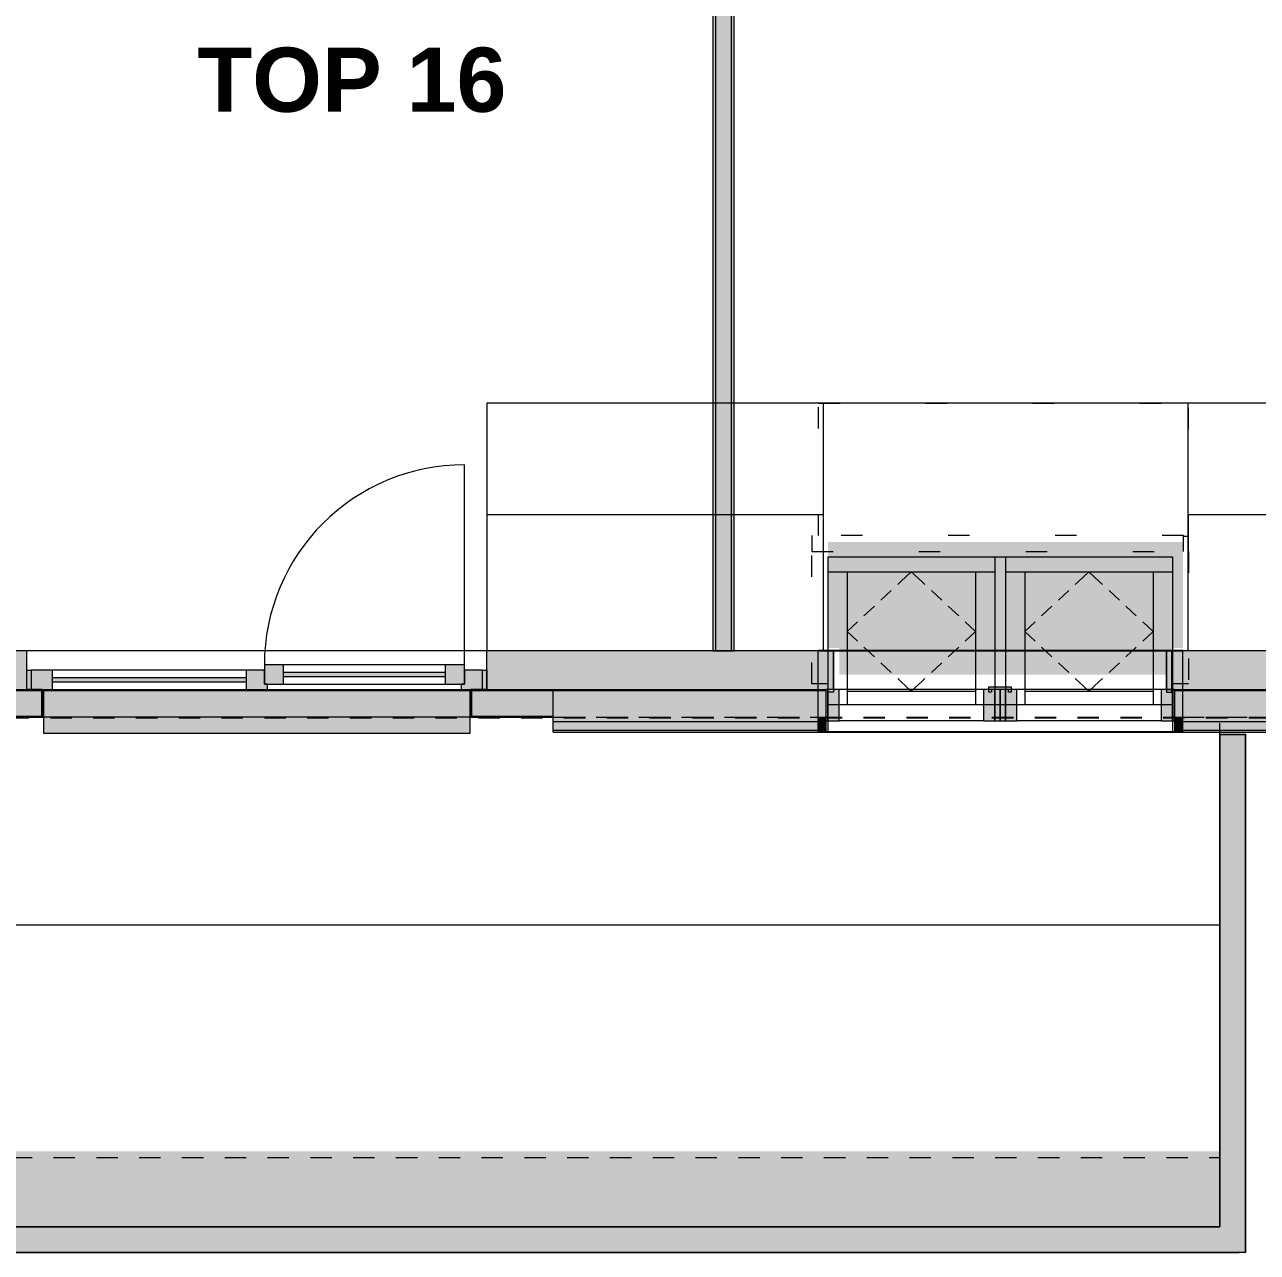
# Model space of a CAD drawing. Header units: metres. Extents: x -3 to 171, y -23 to 41.
# Drawn here: x 143.46 to 149.22, y 17.96 to 23.7 of the extents above; entities that cross this region are included whole.
import ezdxf

# ---------------------------------------------------------------- set-up
doc = ezdxf.new("R2010")
doc.units = ezdxf.units.M
doc.header["$MEASUREMENT"] = 0
doc.set_wipeout_variables(frame=1)
for name, pattern in [('Baufluchtlinie', [0.013, 0.008, -0.005]), ('Punkt 1_1', [0.075, 0.025, -0.05]), ('UNSICHTBAR', [0.4, 0, -0.4]), ('Wipeout_Contour', [1, 0, -1])]:
    doc.linetypes.add(name, pattern=pattern)
for name, color, linetype in [('110 Wand Aussen', 7, 'Continuous'), ('130 Wand Innen', 7, 'Continuous'), ('140 Brüstung', 7, 'Continuous'), ('310 Dachkonstruktion massiv', 7, 'Continuous'), ('325 Dachfenster', 7, 'Continuous'), ('815 Raumbegrenzung', 7, 'Continuous'), ('905 VP Beschriftung Übersicht.Übersicht', 7, 'Continuous'), ('Neubau_140 Geländer transparent', 7, 'Continuous'), ('Neubau_840 Baulinien', 7, 'Continuous')]:
    doc.layers.add(name, color=color, linetype=linetype)
doc.styles.add('ERSTELLTER_STIL_8', font='arial.ttf')
doc.linetypes.add('Grenze Grundstück', pattern='A,0,[1,415_260415_PP_VA_1_7 1 DG1.Shx,S=0.00031746,R=0,X=0,Y=0],-0.04,0', length=0.04)

# ---------------------------------------------------------------- blocks, each defined once
blk = doc.blocks.new('Einfache Fensteröffnung[4]_2', base_point=(133.3792, 35.4602))
at = {"layer": '110 Wand Aussen', "color": 7, "linetype": 'Continuous', "lineweight": 18}
for p, q in [((147.1672, 20.5902), (147.1672, 20.7702)), ((148.8712, 20.5902), (148.8712, 20.7702))]:
    blk.add_line(p, q, dxfattribs=at)
at = {"layer": '110 Wand Aussen', "color": 7, "linetype": 'Continuous', "lineweight": 25}
for p, q in [((148.8712, 20.7702), (147.1672, 20.7702)), ((148.8712, 20.3902), (147.1672, 20.3902))]:
    blk.add_line(p, q, dxfattribs=at)
at = {"layer": '110 Wand Aussen', "color": 7, "linetype": 'Continuous', "lineweight": 13}
for p, q in [((147.1672, 20.5852), (147.1672, 20.5902)), ((147.1672, 20.4602), (147.1672, 20.5852)), ((148.8712, 20.5852), (148.8712, 20.5902)), ((148.8712, 20.4602), (148.8712, 20.5852)), ((147.1672, 20.4402), (147.1672, 20.4602)), ((148.8712, 20.4402), (148.8712, 20.4602)), ((147.1672, 20.4002), (147.1672, 20.4402)), ((147.1672, 20.3902), (147.1672, 20.4002)), ((148.8712, 20.4002), (148.8712, 20.4402)), ((148.8712, 20.3902), (148.8712, 20.4002))]:
    blk.add_line(p, q, dxfattribs=at)
blk = doc.blocks.new('Wand_8_2', base_point=(152.3142, 20.4602))
at = {"layer": '110 Wand Aussen', "linetype": 'Continuous', "lineweight": 0, "true_color": 0x000000}
for points in [[(145.9292, 20.5902), (147.1672, 20.5902), (147.1672, 20.7702), (145.9292, 20.7702)], [(149.5859, 20.7702), (148.8712, 20.7702), (148.8712, 20.5902), (149.5859, 20.5902)], [(145.9292, 20.5852), (147.1672, 20.5852), (147.1672, 20.5902), (145.9292, 20.5902)], [(145.9292, 20.5852), (145.9292, 20.4602), (147.1672, 20.4602), (147.1672, 20.5852)], [(149.5859, 20.5902), (148.8712, 20.5902), (148.8712, 20.5852), (149.5859, 20.5852)], [(148.8712, 20.4602), (149.5859, 20.4602), (149.5859, 20.5852), (148.8712, 20.5852)], [(145.9292, 20.4602), (145.9292, 20.4402), (147.1672, 20.4402), (147.1672, 20.4602)], [(148.8712, 20.4402), (149.5859, 20.4402), (149.5859, 20.4602), (148.8712, 20.4602)], [(145.9292, 20.3902), (147.1672, 20.3902), (147.1672, 20.4002), (145.9292, 20.4002)], [(148.8712, 20.4002), (148.8712, 20.3902), (149.5859, 20.3902), (149.5859, 20.4002)]]:
    blk.add_hatch(color=18, dxfattribs=at).paths.add_polyline_path(points)
at = {"layer": '110 Wand Aussen', "linetype": 'Continuous', "lineweight": 0, "true_color": 0xffffff}
for points in [[(145.9292, 20.4402), (145.9292, 20.4002), (147.1672, 20.4002), (147.1672, 20.4402)], [(148.8712, 20.4002), (149.5859, 20.4002), (149.5859, 20.4402), (148.8712, 20.4402)]]:
    blk.add_hatch(color=7, dxfattribs=at).paths.add_polyline_path(points)
at = {"layer": '110 Wand Aussen', "color": 7, "linetype": 'Continuous', "lineweight": 18}
for p, q in [((147.1672, 20.5902), (147.1672, 20.7702)), ((148.8712, 20.5902), (148.8712, 20.7702)), ((145.9292, 20.5902), (147.1672, 20.5902)), ((148.8712, 20.5902), (149.5859, 20.5902))]:
    blk.add_line(p, q, dxfattribs=at)
at = {"layer": '110 Wand Aussen', "color": 7, "linetype": 'Continuous', "lineweight": 13}
for p, q in [((145.9292, 20.5852), (147.1672, 20.5852)), ((147.1672, 20.5852), (147.1672, 20.5902)), ((147.1672, 20.4602), (147.1672, 20.5852)), ((148.8712, 20.5852), (148.8712, 20.5902)), ((148.8712, 20.5852), (149.5859, 20.5852)), ((148.8712, 20.4602), (148.8712, 20.5852)), ((147.1672, 20.4402), (147.1672, 20.4602)), ((148.8712, 20.4402), (148.8712, 20.4602)), ((145.9292, 20.4402), (147.1672, 20.4402)), ((145.9292, 20.4002), (147.1672, 20.4002)), ((147.1672, 20.4002), (147.1672, 20.4402)), ((147.1672, 20.3902), (147.1672, 20.4002)), ((148.8712, 20.4402), (149.5859, 20.4402)), ((148.8712, 20.4002), (148.8712, 20.4402)), ((148.8712, 20.4002), (149.5859, 20.4002)), ((148.8712, 20.3902), (148.8712, 20.4002))]:
    blk.add_line(p, q, dxfattribs=at)
at = {"layer": '110 Wand Aussen', "color": 7, "linetype": 'Baufluchtlinie', "lineweight": 0}
for p, q in [((145.9292, 20.4602), (147.1672, 20.4602)), ((148.8712, 20.4602), (149.5859, 20.4602))]:
    blk.add_line(p, q, dxfattribs=at)
at = {"layer": '110 Wand Aussen', "color": 7, "linetype": 'Continuous', "lineweight": 18, "flags": 128}
for points in [[(147.1672, 20.7702), (145.9292, 20.7702)], [(149.5859, 20.7702), (148.8712, 20.7702)]]:
    blk.add_lwpolyline(points, dxfattribs=at)
at = {"layer": '110 Wand Aussen', "color": 7, "linetype": 'Continuous', "lineweight": 13, "flags": 128}
for points in [[(145.9292, 20.4602), (145.9292, 20.5852)], [(145.9292, 20.4402), (145.9292, 20.4602)], [(145.9292, 20.4002), (145.9292, 20.4402)], [(145.9292, 20.3902), (145.9292, 20.4002)], [(145.9292, 20.3902), (147.1672, 20.3902)], [(148.8712, 20.3902), (149.5859, 20.3902)]]:
    blk.add_lwpolyline(points, dxfattribs=at)
at = {"layer": '110 Wand Aussen', "color": 7, "linetype": 'Continuous', "lineweight": 13}
blk.add_blockref('Einfache Fensteröffnung[4]_2', (133.3792, 35.4602), dxfattribs=at)
blk = doc.blocks.new('2-Flügelfenster 1+1 27[13]_2', base_point=(133.3792, 35.4602))
at = {"layer": '110 Wand Aussen', "linetype": 'Continuous', "lineweight": 0, "true_color": 0x000000}
for points in [[(143.4892, 20.5902), (143.4892, 20.6802), (143.4692, 20.6802), (143.4692, 20.5902)], [(145.5992, 20.6802), (145.5992, 20.5902), (145.6192, 20.5902), (145.6192, 20.6802)]]:
    blk.add_hatch(color=18, dxfattribs=at).paths.add_polyline_path(points)
at = {"layer": '110 Wand Aussen', "linetype": 'Continuous', "lineweight": 0, "true_color": 0xffffff}
for points in [[(143.4892, 20.5902), (143.5892, 20.5902), (143.5892, 20.6802), (143.4892, 20.6802)], [(144.5442, 20.6802), (144.4942, 20.6802), (144.4942, 20.5902), (144.5442, 20.5902)], [(144.5442, 20.5902), (144.5942, 20.5902), (144.5942, 20.6152), (144.5792, 20.6152), (144.5792, 20.6802), (144.5442, 20.6802)], [(144.6692, 20.6152), (144.6692, 20.7052), (144.5792, 20.7052), (144.5792, 20.6152)], [(145.5142, 20.6152), (145.5142, 20.7052), (145.4242, 20.7052), (145.4242, 20.6152)], [(145.5992, 20.6802), (145.5142, 20.6802), (145.5142, 20.6152), (145.4992, 20.6152), (145.4992, 20.5902), (145.5992, 20.5902)], [(143.5892, 20.6452), (143.5892, 20.6252), (144.4942, 20.6252), (144.4942, 20.6452)], [(145.4242, 20.6702), (144.6692, 20.6702), (144.6692, 20.6502), (145.4242, 20.6502)]]:
    blk.add_hatch(color=7, dxfattribs=at).paths.add_polyline_path(points)
at = {"layer": '110 Wand Aussen', "color": 8, "linetype": 'Continuous', "lineweight": 0}
blk.add_line((145.5142, 20.7052), (145.5142, 21.6402), dxfattribs=at)
at = {"layer": '110 Wand Aussen', "color": 7, "linetype": 'Continuous', "lineweight": 13}
for p, q in [((145.6192, 20.7702), (143.4692, 20.7702)), ((143.5892, 20.6802), (143.4892, 20.6802)), ((143.4892, 20.6802), (143.4892, 20.5902)), ((144.4942, 20.6802), (143.5892, 20.6802)), ((143.5892, 20.5902), (143.5892, 20.6802)), ((144.5442, 20.6802), (144.4942, 20.6802)), ((144.4942, 20.6802), (144.4942, 20.5902)), ((144.5792, 20.6802), (144.5442, 20.6802)), ((144.6692, 20.7052), (144.5792, 20.7052)), ((144.5792, 20.7052), (144.5792, 20.6152)), ((144.5792, 20.6152), (144.5792, 20.6802)), ((145.4242, 20.7052), (144.6692, 20.7052)), ((144.6692, 20.6152), (144.6692, 20.7052)), ((145.5142, 20.7052), (145.4242, 20.7052)), ((145.4242, 20.7052), (145.4242, 20.6152)), ((145.5142, 20.6152), (145.5142, 20.7052)), ((145.5992, 20.6802), (145.5142, 20.6802)), ((145.5142, 20.6802), (145.5142, 20.6152)), ((145.5992, 20.5902), (145.5992, 20.6802)), ((144.4942, 20.6452), (143.5892, 20.6452)), ((143.5892, 20.6252), (144.4942, 20.6252)), ((145.4242, 20.6702), (144.6692, 20.6702)), ((144.6692, 20.6502), (145.4242, 20.6502)), ((143.5392, 20.5902), (143.4692, 20.5902)), ((143.5392, 20.5902), (143.4692, 20.5902)), ((143.4892, 20.5902), (143.5892, 20.5902)), ((143.5392, 20.5902), (143.5442, 20.5902)), ((143.5392, 20.5902), (143.5442, 20.5902)), ((143.5442, 20.5852), (143.5442, 20.5902)), ((143.5442, 20.4652), (143.5442, 20.5852)), ((143.5892, 20.5902), (144.4942, 20.5902)), ((144.4942, 20.5902), (144.5442, 20.5902)), ((144.5442, 20.5902), (144.5942, 20.5902)), ((144.5942, 20.6152), (144.5792, 20.6152)), ((144.5792, 20.6152), (144.6692, 20.6152)), ((144.5942, 20.5902), (144.5942, 20.6152)), ((144.5942, 20.5902), (145.4992, 20.5902)), ((144.6692, 20.6152), (145.4242, 20.6152)), ((145.4242, 20.6152), (145.5142, 20.6152)), ((145.5142, 20.6152), (145.4992, 20.6152)), ((145.4992, 20.6152), (145.4992, 20.5902)), ((145.4992, 20.5902), (145.5992, 20.5902)), ((145.5492, 20.5902), (145.5442, 20.5902)), ((145.5492, 20.5902), (145.5442, 20.5902)), ((145.5442, 20.5852), (145.5442, 20.5902)), ((145.5442, 20.4652), (145.5442, 20.5852)), ((143.5442, 20.4602), (143.5442, 20.4652)), ((145.5442, 20.4602), (143.5442, 20.4602)), ((145.5442, 20.4602), (145.5442, 20.4652))]:
    blk.add_line(p, q, dxfattribs=at)
at = {"layer": '110 Wand Aussen', "color": 7, "linetype": 'Punkt 1_1', "lineweight": 13}
for p, q in [((145.6192, 20.7702), (143.4692, 20.7702)), ((145.5442, 20.4602), (143.5442, 20.4602))]:
    blk.add_line(p, q, dxfattribs=at)
at = {"layer": '110 Wand Aussen', "color": 7, "linetype": 'Continuous', "lineweight": 18}
for p, q in [((143.4692, 20.6802), (143.4692, 20.7702)), ((145.6192, 20.6802), (145.6192, 20.7702)), ((143.4692, 20.5902), (143.4692, 20.6802)), ((143.4692, 20.5902), (143.4692, 20.6802)), ((145.6192, 20.5902), (145.6192, 20.6802)), ((145.6192, 20.5902), (145.6192, 20.6802)), ((145.6192, 20.5902), (145.5492, 20.5902)), ((145.6192, 20.5902), (145.5492, 20.5902))]:
    blk.add_line(p, q, dxfattribs=at)
at = {"layer": '110 Wand Aussen', "color": 7, "linetype": 'Continuous', "lineweight": 13, "flags": 128}
for points in [[(143.4892, 20.5902), (143.4692, 20.5902), (143.4692, 20.6802), (143.4892, 20.6802)], [(145.5992, 20.6802), (145.6192, 20.6802), (145.6192, 20.5902), (145.5992, 20.5902)]]:
    blk.add_lwpolyline(points, close=True, dxfattribs=at)
at = {"layer": '110 Wand Aussen', "color": 8, "linetype": 'Continuous', "lineweight": 0}
blk.add_arc((145.5142, 20.7052), 0.935, 90, 180, dxfattribs=at)
at = {"layer": '110 Wand Aussen', "color": 7, "linetype": 'Continuous', "lineweight": 13}
for p in [(143.4692, 20.7702), (145.6192, 20.7702), (143.5442, 20.4602), (145.5442, 20.4602)]:
    blk.add_point(p, dxfattribs=at)
blk = doc.blocks.new('Wand_37_2', base_point=(145.9292, 20.4602))
at = {"layer": '110 Wand Aussen', "linetype": 'Continuous', "lineweight": 0, "true_color": 0x000000}
for points in [[(142.8942, 20.7702), (142.8942, 20.5902), (143.4692, 20.5902), (143.4692, 20.6802), (143.4692, 20.7702)], [(145.9292, 20.7702), (145.6192, 20.7702), (145.6192, 20.6802), (145.6192, 20.5902), (145.9292, 20.5902)], [(142.9342, 20.5852), (143.5392, 20.5852), (143.5392, 20.5902), (142.9342, 20.5902)], [(142.9342, 20.4652), (143.5392, 20.4652), (143.5392, 20.5852), (142.9342, 20.5852)], [(143.5392, 20.4602), (143.5442, 20.4602), (143.5442, 20.5902), (143.5392, 20.5902)], [(145.5492, 20.4602), (145.5492, 20.5902), (145.5442, 20.5902), (145.5442, 20.4602)], [(145.9292, 20.5902), (145.5492, 20.5902), (145.5492, 20.5852), (145.9292, 20.5852)], [(145.9292, 20.5852), (145.5492, 20.5852), (145.5492, 20.4652), (145.9292, 20.4652)], [(142.9342, 20.4652), (142.9342, 20.4602), (143.5392, 20.4602), (143.5392, 20.4652)], [(145.5492, 20.4602), (145.9292, 20.4602), (145.9292, 20.4652), (145.5492, 20.4652)]]:
    blk.add_hatch(color=18, dxfattribs=at).paths.add_polyline_path(points)
at = {"layer": '110 Wand Aussen', "color": 7, "linetype": 'Continuous', "lineweight": 18}
for p, q in [((143.4692, 20.6802), (143.4692, 20.7702)), ((145.6192, 20.6802), (145.6192, 20.7702)), ((143.4692, 20.5902), (143.4692, 20.6802)), ((145.6192, 20.5902), (145.6192, 20.6802)), ((142.9342, 20.5902), (143.4692, 20.5902)), ((145.6192, 20.5902), (145.5492, 20.5902)), ((145.6192, 20.5902), (145.9292, 20.5902))]:
    blk.add_line(p, q, dxfattribs=at)
at = {"layer": '110 Wand Aussen', "color": 7, "linetype": 'Continuous', "lineweight": 13}
for p, q in [((142.9342, 20.5852), (143.5392, 20.5852)), ((143.5392, 20.5902), (143.4692, 20.5902)), ((143.5392, 20.5902), (143.5442, 20.5902)), ((143.5392, 20.4652), (143.5392, 20.5902)), ((143.5442, 20.5852), (143.5442, 20.5902)), ((143.5442, 20.4652), (143.5442, 20.5852)), ((145.5442, 20.5852), (145.5442, 20.5902)), ((145.5492, 20.5902), (145.5442, 20.5902)), ((145.5442, 20.4652), (145.5442, 20.5852)), ((145.5492, 20.4652), (145.5492, 20.5902)), ((145.5492, 20.5852), (145.9292, 20.5852)), ((142.9342, 20.4652), (143.5392, 20.4652)), ((143.5392, 20.4602), (143.5442, 20.4602)), ((143.5442, 20.4602), (143.5442, 20.4652)), ((145.5442, 20.4602), (145.5442, 20.4652)), ((145.5492, 20.4602), (145.5442, 20.4602)), ((145.5492, 20.4652), (145.9292, 20.4652))]:
    blk.add_line(p, q, dxfattribs=at)
at = {"layer": '110 Wand Aussen', "color": 7, "linetype": 'Continuous', "lineweight": 18, "flags": 128}
for points in [[(143.4692, 20.7702), (143.0642, 20.7702)], [(145.9292, 20.7702), (145.6192, 20.7702)]]:
    blk.add_lwpolyline(points, dxfattribs=at)
at = {"layer": '110 Wand Aussen', "color": 7, "linetype": 'Continuous', "lineweight": 13, "flags": 128}
for points in [[(145.9292, 20.4652), (145.9292, 20.5852)], [(142.9342, 20.4602), (143.5392, 20.4602)], [(145.5492, 20.4602), (145.9292, 20.4602)], [(145.9292, 20.4602), (145.9292, 20.4652)]]:
    blk.add_lwpolyline(points, dxfattribs=at)
at = {"layer": '110 Wand Aussen', "color": 7, "linetype": 'Continuous', "lineweight": 13}
blk.add_blockref('2-Flügelfenster 1+1 27[13]_2', (133.3792, 35.4602), dxfattribs=at)
blk = doc.blocks.new('Einfache Türöffnung[20]_2', base_point=(133.3792, 35.4602))
at = {"layer": '130 Wand Innen', "color": 7, "linetype": 'Continuous', "lineweight": 18}
for p, q in [((146.6867, 25.7852), (146.6742, 25.7852)), ((146.7617, 25.7852), (146.6867, 25.7852)), ((146.7742, 25.7852), (146.7617, 25.7852)), ((146.6867, 24.9352), (146.6742, 24.9352)), ((146.7617, 24.9352), (146.6867, 24.9352)), ((146.7742, 24.9352), (146.7617, 24.9352))]:
    blk.add_line(p, q, dxfattribs=at)
at = {"layer": '130 Wand Innen', "color": 7, "linetype": 'Grenze Grundstück', "lineweight": 13, "ltscale": 200}
for p, q in [((146.6742, 25.7852), (146.6742, 24.9352)), ((146.7742, 25.7852), (146.7742, 24.9352))]:
    blk.add_line(p, q, dxfattribs=at)
blk = doc.blocks.new('Wand_104_2', base_point=(146.7742, 26.2852))
at = {"layer": '130 Wand Innen', "linetype": 'Continuous', "lineweight": 0, "true_color": 0x000000}
for points in [[(146.6742, 26.2852), (146.6742, 25.7852), (146.6867, 25.7852), (146.6867, 26.2852)], [(146.6867, 26.2852), (146.6867, 25.7852), (146.7617, 25.7852), (146.7617, 26.2852)], [(146.7617, 25.7852), (146.7742, 25.7852), (146.7742, 26.2852), (146.7617, 26.2852)], [(146.6742, 20.7702), (146.6867, 20.7702), (146.6867, 24.9352), (146.6742, 24.9352)], [(146.6867, 20.7702), (146.7617, 20.7702), (146.7617, 23.9102), (146.7592, 23.9102), (146.7592, 24.9102), (146.7617, 24.9102), (146.7617, 24.9352), (146.6867, 24.9352)], [(146.7617, 24.9352), (146.7617, 24.9102), (146.7742, 24.9102), (146.7742, 24.9352)], [(146.7617, 20.7702), (146.7742, 20.7702), (146.7742, 23.9102), (146.7617, 23.9102)]]:
    blk.add_hatch(color=18, dxfattribs=at).paths.add_polyline_path(points)
at = {"layer": '130 Wand Innen', "linetype": 'Continuous', "lineweight": 13, "true_color": 0xe8e2dc}
blk.add_hatch(color=254, dxfattribs=at).paths.add_polyline_path([(146.7742, 24.9352), (146.7742, 25.7852), (146.6742, 25.7852), (146.6742, 24.9352)])
at = {"layer": '130 Wand Innen', "color": 7, "linetype": 'Continuous', "lineweight": 18}
for p, q in [((146.6867, 26.2852), (146.6867, 25.7852)), ((146.7617, 25.7852), (146.7617, 26.2852)), ((146.6867, 25.7852), (146.6742, 25.7852)), ((146.7617, 25.7852), (146.6867, 25.7852)), ((146.7742, 25.7852), (146.7617, 25.7852)), ((146.6867, 24.9352), (146.6742, 24.9352)), ((146.6867, 24.9352), (146.6867, 20.7702)), ((146.7617, 24.9352), (146.6867, 24.9352)), ((146.7617, 24.9102), (146.7617, 24.9352)), ((146.7742, 24.9352), (146.7617, 24.9352)), ((146.7617, 20.7702), (146.7617, 23.9102))]:
    blk.add_line(p, q, dxfattribs=at)
at = {"layer": '130 Wand Innen', "color": 7, "linetype": 'Continuous', "lineweight": 18, "flags": 128}
for points in [[(146.6742, 26.2852), (146.6742, 25.7852)], [(146.7742, 26.2852), (146.6742, 26.2852)], [(146.7742, 25.7852), (146.7742, 26.2852)], [(146.6742, 24.9352), (146.6742, 20.7702)], [(146.7742, 24.9102), (146.7742, 24.9227)], [(146.7742, 20.7702), (146.7742, 23.9102)], [(146.6742, 20.7702), (146.7742, 20.7702)]]:
    blk.add_lwpolyline(points, dxfattribs=at)
at = {"layer": '130 Wand Innen', "color": 7, "linetype": 'Continuous', "lineweight": 13}
blk.add_blockref('Einfache Türöffnung[20]_2', (133.3792, 35.4602), dxfattribs=at)
blk = doc.blocks.new('Wand_118_2', base_point=(149.1642, 17.9602))
at = {"color": 254, "linetype": 'Wipeout_Contour', "lineweight": 0, "ltscale": 450.87149}
blk.add_wipeout([(149.0442, 18.0502), (149.0742, 18.0502), (149.0442, 18.0802)], dxfattribs=at).dxf.layer = '140 Brüstung'
at = {"color": 254, "linetype": 'Wipeout_Contour', "lineweight": 0, "ltscale": 451.107523}
blk.add_wipeout([(149.1342, 17.9602), (149.1642, 17.9602), (149.1342, 17.9902)], dxfattribs=at).dxf.layer = '140 Brüstung'
at = {"color": 254, "linetype": 'Wipeout_Contour', "lineweight": 0, "ltscale": 450.935099}
blk.add_wipeout([(149.0742, 18.0402), (149.0842, 18.0402), (149.0742, 18.0502)], dxfattribs=at).dxf.layer = '140 Brüstung'
at = {"color": 254, "linetype": 'Wipeout_Contour', "lineweight": 0, "ltscale": 451.066226}
blk.add_wipeout([(149.1242, 17.9902), (149.1342, 17.9902), (149.1242, 18.0002)], dxfattribs=at).dxf.layer = '140 Brüstung'
at = {"color": 254, "linetype": 'Wipeout_Contour', "lineweight": 0, "ltscale": 450.983896}
blk.add_wipeout([(149.0842, 18.0002), (149.1242, 18.0002), (149.0842, 18.0402)], dxfattribs=at).dxf.layer = '140 Brüstung'
at = {"color": 254, "linetype": 'Wipeout_Contour', "lineweight": 0, "ltscale": 450.032465}
blk.add_wipeout([(149.0442, 18.0802), (149.0742, 18.0502), (149.0742, 18.0802)], dxfattribs=at).dxf.layer = '140 Brüstung'
at = {"color": 254, "linetype": 'Wipeout_Contour', "lineweight": 0, "ltscale": 450.267739}
blk.add_wipeout([(149.1342, 17.9902), (149.1642, 17.9602), (149.1642, 17.9902)], dxfattribs=at).dxf.layer = '140 Brüstung'
at = {"layer": '140 Brüstung', "color": 7, "linetype": 'Continuous', "lineweight": 18, "flags": 128}
blk.add_lwpolyline([(149.1642, 17.9602), (149.1342, 17.9602)], dxfattribs=at)
at = {"color": 254, "linetype": 'Wipeout_Contour', "lineweight": 0, "ltscale": 601.196801}
blk.add_wipeout([(149.0742, 18.0802), (149.0742, 20.3802), (149.0442, 20.3802), (149.0442, 18.0802)], dxfattribs=at).dxf.layer = '140 Brüstung'
at = {"color": 254, "linetype": 'Wipeout_Contour', "lineweight": 0, "ltscale": 601.532155}
blk.add_wipeout([(149.1642, 17.9902), (149.1642, 20.3802), (149.1342, 20.3802), (149.1342, 17.9902)], dxfattribs=at).dxf.layer = '140 Brüstung'
at = {"color": 254, "linetype": 'Wipeout_Contour', "lineweight": 0, "ltscale": 450.073648}
blk.add_wipeout([(149.0742, 18.0502), (149.0842, 18.0402), (149.0842, 18.0502)], dxfattribs=at).dxf.layer = '140 Brüstung'
at = {"layer": '140 Brüstung', "color": 7, "linetype": 'Continuous', "lineweight": 18, "flags": 128}
for points in [[(149.0442, 20.3802), (149.0442, 18.0802)], [(149.1642, 17.9602), (149.1642, 20.3802)]]:
    blk.add_lwpolyline(points, dxfattribs=at)
at = {"color": 254, "linetype": 'Wipeout_Contour', "lineweight": 0, "ltscale": 601.268917}
blk.add_wipeout([(149.0842, 18.0502), (149.0842, 20.3802), (149.0742, 20.3802), (149.0742, 18.0502)], dxfattribs=at).dxf.layer = '140 Brüstung'
at = {"color": 254, "linetype": 'Wipeout_Contour', "lineweight": 0, "ltscale": 450.204359}
blk.add_wipeout([(149.1242, 18.0002), (149.1342, 17.9902), (149.1342, 18.0002)], dxfattribs=at).dxf.layer = '140 Brüstung'
at = {"color": 254, "linetype": 'Wipeout_Contour', "lineweight": 0, "ltscale": 601.455231}
blk.add_wipeout([(149.1342, 18.0002), (149.1342, 20.3802), (149.1242, 20.3802), (149.1242, 18.0002)], dxfattribs=at).dxf.layer = '140 Brüstung'
at = {"color": 254, "linetype": 'Wipeout_Contour', "lineweight": 0, "ltscale": 450.155618}
blk.add_wipeout([(149.0842, 18.0402), (149.1242, 18.0002), (149.1242, 18.0402)], dxfattribs=at).dxf.layer = '140 Brüstung'
at = {"color": 254, "linetype": 'Wipeout_Contour', "lineweight": 0, "ltscale": 601.365657}
blk.add_wipeout([(149.1242, 18.0402), (149.1242, 20.3802), (149.0842, 20.3802), (149.0842, 18.0402)], dxfattribs=at).dxf.layer = '140 Brüstung'
at = {"layer": '140 Brüstung', "color": 7, "linetype": 'Continuous', "lineweight": 18, "flags": 128}
for points in [[(149.0742, 20.3802), (149.0442, 20.3802)], [(149.0842, 20.3802), (149.0742, 20.3802)], [(149.1242, 20.3802), (149.0842, 20.3802)], [(149.1342, 20.3802), (149.1242, 20.3802)], [(149.1642, 20.3802), (149.1342, 20.3802)]]:
    blk.add_lwpolyline(points, dxfattribs=at)
blk = doc.blocks.new('VELUX VerticalBundle[17]_2', base_point=(133.3792, 35.4602))
at = {"layer": '325 Dachfenster', "linetype": 'Continuous', "lineweight": 0, "true_color": 0x000000}
for points in [[(147.2394, 20.5782), (147.2394, 20.6902), (147.2394, 20.7702), (147.2144, 20.7702), (147.2144, 20.6902), (147.2144, 20.5782)], [(148.7952, 20.5782), (148.8202, 20.5782), (148.8202, 20.6902), (148.8202, 20.7702), (148.7952, 20.7702), (148.7952, 20.6902)], [(147.2123, 20.5899), (147.2023, 20.5899), (147.2023, 20.4429), (147.2123, 20.4429)], [(147.2654, 20.5899), (147.2123, 20.5899), (147.2123, 20.4429), (147.2654, 20.4429)], [(147.9923, 20.5899), (147.9392, 20.5899), (147.9392, 20.4429), (147.9923, 20.4429)], [(147.965, 20.5781), (147.9775, 20.5781), (147.9775, 20.5897), (148.0571, 20.5897), (148.0571, 20.5781), (148.0696, 20.5781), (148.0696, 20.6022), (147.965, 20.6022)], [(148.0173, 20.5899), (147.9923, 20.5899), (147.9923, 20.4429), (148.0173, 20.4429)], [(148.0423, 20.5899), (148.0173, 20.5899), (148.0173, 20.4429), (148.0423, 20.4429)], [(148.0954, 20.5899), (148.0423, 20.5899), (148.0423, 20.4429), (148.0954, 20.4429)], [(148.8223, 20.5899), (148.7692, 20.5899), (148.7692, 20.4429), (148.8223, 20.4429)], [(148.8323, 20.5899), (148.8223, 20.5899), (148.8223, 20.4429), (148.8323, 20.4429)]]:
    blk.add_hatch(color=18, dxfattribs=at).paths.add_polyline_path(points)
at = {"layer": '325 Dachfenster', "color": 7, "linetype": 'Continuous', "lineweight": 18}
for p, q in [((147.9392, 20.5899), (147.2654, 20.5899)), ((148.7692, 20.5899), (148.0954, 20.5899)), ((147.9392, 20.4429), (147.2654, 20.4429)), ((147.9392, 20.4429), (147.2654, 20.4429)), ((148.7692, 20.4429), (148.0954, 20.4429)), ((148.7692, 20.4429), (148.0954, 20.4429))]:
    blk.add_line(p, q, dxfattribs=at)
at = {"layer": '325 Dachfenster', "color": 7, "linetype": 'Continuous', "lineweight": 18, "flags": 128}
for points in [[(147.2394, 20.5782), (147.2144, 20.5782), (147.2144, 20.6902), (147.2144, 20.7702), (147.2394, 20.7702), (147.2394, 20.6902)], [(148.7952, 20.5782), (148.8202, 20.5782), (148.8202, 20.6902), (148.8202, 20.7702), (148.7952, 20.7702), (148.7952, 20.6902)], [(147.2123, 20.5899), (147.2023, 20.5899), (147.2023, 20.4429), (147.2123, 20.4429)], [(147.965, 20.5781), (147.965, 20.6022), (148.0696, 20.6022), (148.0696, 20.5781), (148.0571, 20.5781), (148.0571, 20.5897), (147.9775, 20.5897), (147.9775, 20.5781)], [(148.0173, 20.5899), (147.9923, 20.5899), (147.9923, 20.4429), (148.0173, 20.4429)], [(148.0423, 20.5899), (148.0173, 20.5899), (148.0173, 20.4429), (148.0423, 20.4429)], [(148.8323, 20.5899), (148.8223, 20.5899), (148.8223, 20.4429), (148.8323, 20.4429)]]:
    blk.add_lwpolyline(points, close=True, dxfattribs=at)
at = {"layer": '325 Dachfenster', "color": 7, "linetype": 'Continuous', "lineweight": 13, "flags": 128}
for points in [[(147.2654, 20.5899), (147.2123, 20.5899), (147.2123, 20.4429), (147.2654, 20.4429)], [(147.9923, 20.5899), (147.9392, 20.5899), (147.9392, 20.4429), (147.9923, 20.4429)], [(148.0954, 20.5899), (148.0423, 20.5899), (148.0423, 20.4429), (148.0954, 20.4429)], [(148.8223, 20.5899), (148.7692, 20.5899), (148.7692, 20.4429), (148.8223, 20.4429)]]:
    blk.add_lwpolyline(points, close=True, dxfattribs=at)
blk = doc.blocks.new('Wand_133_2', base_point=(147.1672, 20.4602))
at = {"layer": '325 Dachfenster', "linetype": 'Continuous', "lineweight": 0, "true_color": 0x000000}
for points in [[(147.1672, 20.7702), (147.1672, 20.5902), (147.2144, 20.5902), (147.2144, 20.6902), (147.2144, 20.7702)], [(148.8202, 20.6902), (148.8202, 20.5902), (148.8712, 20.5902), (148.8712, 20.7702), (148.8202, 20.7702)], [(147.1672, 20.5902), (147.1672, 20.5852), (147.2023, 20.5852), (147.2023, 20.5902)], [(147.1672, 20.4602), (147.2023, 20.4602), (147.2023, 20.5852), (147.1672, 20.5852)], [(148.8323, 20.5852), (148.8712, 20.5852), (148.8712, 20.5902), (148.8323, 20.5902)], [(148.8323, 20.4602), (148.8712, 20.4602), (148.8712, 20.5852), (148.8323, 20.5852)], [(147.1672, 20.4402), (147.2023, 20.4402), (147.2023, 20.4602), (147.1672, 20.4602)], [(148.8323, 20.4402), (148.8712, 20.4402), (148.8712, 20.4602), (148.8323, 20.4602)], [(147.2023, 20.4002), (147.1672, 20.4002), (147.1672, 20.3902), (147.2023, 20.3902)], [(148.8712, 20.4002), (148.8323, 20.4002), (148.8323, 20.3902), (148.8712, 20.3902)]]:
    blk.add_hatch(color=18, dxfattribs=at).paths.add_polyline_path(points)
at = {"layer": '325 Dachfenster', "linetype": 'Continuous', "lineweight": 0, "true_color": 0xffffff}
for points in [[(147.1672, 20.4002), (147.2023, 20.4002), (147.2023, 20.4402), (147.1672, 20.4402)], [(148.8323, 20.4002), (148.8712, 20.4002), (148.8712, 20.4402), (148.8323, 20.4402)]]:
    blk.add_hatch(color=7, dxfattribs=at).paths.add_polyline_path(points)
at = {"layer": '325 Dachfenster', "color": 7, "linetype": 'Continuous', "lineweight": 18}
for p, q in [((147.2394, 20.6902), (147.2394, 20.7702)), ((148.7952, 20.6902), (148.7952, 20.7702)), ((147.2394, 20.5902), (147.2394, 20.6902)), ((148.7952, 20.5902), (148.7952, 20.6902)), ((147.1672, 20.5902), (147.2023, 20.5902)), ((147.2394, 20.5902), (147.2023, 20.5902)), ((147.2023, 20.5902), (147.2023, 20.3902)), ((148.7952, 20.5902), (148.8323, 20.5902)), ((148.8323, 20.5902), (148.8712, 20.5902)), ((148.8323, 20.5902), (148.8323, 20.3902))]:
    blk.add_line(p, q, dxfattribs=at)
at = {"layer": '325 Dachfenster', "color": 7, "linetype": 'Continuous', "lineweight": 13}
for p, q in [((147.1672, 20.5852), (147.2023, 20.5852)), ((148.8323, 20.5852), (148.8712, 20.5852)), ((147.1672, 20.4402), (147.2023, 20.4402)), ((147.1672, 20.4002), (147.2023, 20.4002)), ((148.8323, 20.4402), (148.8712, 20.4402)), ((148.8323, 20.4002), (148.8712, 20.4002))]:
    blk.add_line(p, q, dxfattribs=at)
at = {"layer": '325 Dachfenster', "color": 7, "linetype": 'Baufluchtlinie', "lineweight": 0}
for p, q in [((147.1672, 20.4602), (147.2023, 20.4602)), ((148.8323, 20.4602), (148.8712, 20.4602))]:
    blk.add_line(p, q, dxfattribs=at)
at = {"layer": '325 Dachfenster', "color": 7, "linetype": 'Continuous', "lineweight": 18, "flags": 128}
for points in [[(147.2144, 20.7702), (147.1672, 20.7702)], [(148.8712, 20.7702), (148.8202, 20.7702)]]:
    blk.add_lwpolyline(points, dxfattribs=at)
at = {"layer": '325 Dachfenster', "color": 7, "linetype": 'Continuous', "lineweight": 13, "flags": 128}
for points in [[(147.1672, 20.3902), (147.2023, 20.3902)], [(148.8323, 20.3902), (148.8712, 20.3902)]]:
    blk.add_lwpolyline(points, dxfattribs=at)
at = {"layer": '325 Dachfenster', "color": 7, "linetype": 'Continuous', "lineweight": 13}
blk.add_blockref('VELUX VerticalBundle[17]_2', (133.3792, 35.4602), dxfattribs=at)
blk = doc.blocks.new('Wand_138_2', base_point=(149.1642, 17.9602))
at = {"color": 254, "linetype": 'Wipeout_Contour', "lineweight": 0, "ltscale": 576.03826}
blk.add_wipeout([(149.0442, 18.0802), (136.6992, 18.0802), (136.6992, 18.0502), (149.0442, 18.0502)], dxfattribs=at).dxf.layer = '140 Brüstung'
at = {"color": 254, "linetype": 'Wipeout_Contour', "lineweight": 0, "ltscale": 575.993268}
blk.add_wipeout([(136.6092, 17.9602), (149.1342, 17.9602), (149.1342, 17.9902), (136.6092, 17.9902)], dxfattribs=at).dxf.layer = '140 Brüstung'
at = {"layer": '140 Brüstung', "color": 7, "linetype": 'Continuous', "lineweight": 18, "flags": 128}
for points in [[(149.0442, 18.0802), (136.6992, 18.0802)], [(136.6092, 17.9602), (149.1342, 17.9602)]]:
    blk.add_lwpolyline(points, dxfattribs=at)
at = {"color": 254, "linetype": 'Wipeout_Contour', "lineweight": 0, "ltscale": 576.028267}
blk.add_wipeout([(149.0742, 18.0502), (136.6692, 18.0502), (136.6692, 18.0402), (149.0742, 18.0402)], dxfattribs=at).dxf.layer = '140 Brüstung'
at = {"color": 254, "linetype": 'Wipeout_Contour', "lineweight": 0, "ltscale": 576.003271}
blk.add_wipeout([(136.6192, 17.9902), (149.1242, 17.9902), (149.1242, 18.0002), (136.6192, 18.0002)], dxfattribs=at).dxf.layer = '140 Brüstung'
at = {"color": 254, "linetype": 'Wipeout_Contour', "lineweight": 0, "ltscale": 576.015725}
blk.add_wipeout([(149.0842, 18.0402), (136.6592, 18.0402), (136.6592, 18.0002), (149.0842, 18.0002)], dxfattribs=at).dxf.layer = '140 Brüstung'
blk = doc.blocks.new('Decke_31_2', base_point=(149.1642, 20.3806))
at = {"layer": 'Neubau_140 Geländer transparent', "linetype": 'Continuous', "lineweight": 0, "true_color": 0xffffff}
blk.add_hatch(color=7, dxfattribs=at).paths.add_polyline_path([(149.1642, 20.3806), (149.0442, 20.3806), (149.0442, 18.0802), (142.9342, 18.0802), (142.9342, 17.9602), (149.1642, 17.9602)])
at = {"layer": 'Neubau_140 Geländer transparent', "color": 7, "linetype": 'Continuous', "lineweight": 13, "flags": 128}
blk.add_lwpolyline([(149.1642, 20.3806), (149.1642, 17.9602), (142.9342, 17.9602), (142.9342, 18.0802), (149.0442, 18.0802), (149.0442, 20.3806)], close=True, dxfattribs=at)
blk = doc.blocks.new('VELUX SlopeRoofBundle[31]_2', base_point=(133.3792, 35.4602))
at = {"layer": '325 Dachfenster', "linetype": 'Continuous', "lineweight": 0, "flags": 128}
for points in [[(147.2123, 21.2105), (147.9923, 21.2105), (148.0423, 21.2105), (148.8223, 21.2105)], [(147.2123, 21.2105), (147.2123, 20.6164), (147.2123, 20.519), (147.2123, 20.3902)], [(147.9923, 21.2105), (147.9923, 20.519)], [(148.0423, 21.2105), (148.0423, 20.519)], [(148.8223, 21.2105), (148.8223, 20.6164), (148.8223, 20.519), (148.8223, 20.3902)], [(147.2123, 21.1398), (147.9923, 21.1398)], [(147.3023, 21.1398), (147.3023, 20.519)], [(147.6023, 21.1398), (147.5539, 21.0948), (147.5386, 21.0806)], [(147.6023, 21.1398), (147.6508, 21.0948), (147.6661, 21.0806)], [(147.9023, 21.1398), (147.9023, 20.519)], [(148.0423, 21.1398), (148.8223, 21.1398)], [(148.1323, 21.1398), (148.1323, 20.519)], [(148.4323, 21.1398), (148.3839, 21.0948), (148.3686, 21.0806)], [(148.4323, 21.1398), (148.4808, 21.0948), (148.4961, 21.0806)], [(148.7323, 21.1398), (148.7323, 20.519)], [(147.5083, 21.0525), (147.4599, 21.0075)], [(147.6964, 21.0525), (147.7448, 21.0075)], [(148.3383, 21.0525), (148.2899, 21.0075)], [(148.5264, 21.0525), (148.5748, 21.0075)], [(147.4296, 20.9794), (147.3811, 20.9344)], [(147.7751, 20.9794), (147.8236, 20.9344)], [(148.2596, 20.9794), (148.2111, 20.9344)], [(148.6051, 20.9794), (148.6536, 20.9344)], [(147.3508, 20.9062), (147.3023, 20.8612)], [(147.3508, 20.8162), (147.3023, 20.8612)], [(147.8539, 20.9062), (147.9023, 20.8612)], [(147.8539, 20.8162), (147.9023, 20.8612)], [(148.1808, 20.9062), (148.1323, 20.8612)], [(148.1808, 20.8162), (148.1323, 20.8612)], [(148.6839, 20.9062), (148.7323, 20.8612)], [(148.6839, 20.8162), (148.7323, 20.8612)], [(147.4296, 20.7431), (147.3811, 20.7881)], [(147.7751, 20.7431), (147.8236, 20.7881)], [(148.2596, 20.7431), (148.2111, 20.7881)], [(148.6051, 20.7431), (148.6536, 20.7881)], [(147.5083, 20.6699), (147.4599, 20.715)], [(147.6964, 20.6699), (147.7448, 20.715)], [(148.3383, 20.6699), (148.2899, 20.715)], [(148.5264, 20.6699), (148.5748, 20.715)], [(147.6023, 20.5826), (147.5539, 20.6276), (147.5386, 20.6418)], [(147.6023, 20.5826), (147.6508, 20.6276), (147.6661, 20.6418)], [(148.4323, 20.5826), (148.3839, 20.6276), (148.3686, 20.6418)], [(148.4323, 20.5826), (148.4808, 20.6276), (148.4961, 20.6418)], [(147.3023, 20.5826), (147.9023, 20.5826)], [(148.1323, 20.5826), (148.7323, 20.5826)], [(148.8223, 20.519), (147.2123, 20.519)], [(148.8223, 20.3902), (148.0173, 20.3902), (147.2123, 20.3902)]]:
    blk.add_lwpolyline(points, dxfattribs=at)
blk = doc.blocks.new('Dachfläche_36_2', base_point=(148.8973, 20.6164))
at = {"layer": '325 Dachfenster', "color": 255, "linetype": 'UNSICHTBAR', "lineweight": 13, "flags": 128}
for points in [[(147.1692, 21.928), (148.8973, 21.928)], [(147.1692, 21.31), (147.1692, 21.928)], [(148.8973, 21.3058), (148.8973, 21.928)], [(147.1373, 21.31), (147.1373, 21.2347)], [(148.8742, 21.31), (147.1373, 21.31)], [(148.8742, 21.2347), (148.8742, 21.31)], [(148.8742, 21.3058), (148.8973, 21.3058)], [(148.8973, 21.2347), (148.8973, 21.3058)], [(147.1373, 20.6164), (147.1373, 21.2347)], [(147.1373, 21.2347), (147.1373, 21.2347)], [(147.1373, 21.2347), (148.8973, 21.2347)], [(147.1373, 21.2347), (148.8973, 21.2347)], [(148.8973, 21.2347), (148.8973, 20.6164)], [(148.8973, 21.2347), (148.8973, 21.2347)], [(147.2123, 20.6164), (147.1373, 20.6164)], [(148.8973, 20.6164), (148.8223, 20.6164)]]:
    blk.add_lwpolyline(points, dxfattribs=at)
at = {"layer": '325 Dachfenster', "linetype": 'Continuous', "lineweight": 0}
blk.add_blockref('VELUX SlopeRoofBundle[31]_2', (133.3792, 35.4602), dxfattribs=at)

msp = doc.modelspace()

# ---------------------------------------------------------------- hatches: boundary and pattern name
at = {"layer": '905 VP Beschriftung Übersicht.Übersicht', "linetype": 'Continuous', "lineweight": 0}
msp.add_hatch(color=255, dxfattribs=at).paths.add_polyline_path([(147.2123, 20.7847), (147.2663, 20.7847), (147.2663, 20.6599), (148.8221, 20.6599), (148.8221, 20.7847), (148.8723, 20.7847), (148.8723, 21.2788), (147.2123, 21.2788)])
at = {"layer": '905 VP Beschriftung Übersicht.Übersicht', "linetype": 'Continuous', "lineweight": 0, "true_color": 0x2a2e32}
msp.add_hatch(color=250, dxfattribs=at).paths.add_polyline_path([(147.2123, 20.7847), (147.2663, 20.7847), (147.2663, 20.6599), (148.8221, 20.6599), (148.8221, 20.7847), (148.8723, 20.7847), (148.8723, 21.2788), (147.2123, 21.2788)])
at = {"layer": '905 VP Beschriftung Übersicht.Übersicht', "linetype": 'Continuous', "lineweight": 13}
for points in [[(143.5492, 20.5852), (145.5392, 20.5852), (145.5392, 20.3852), (143.5492, 20.3852)], [(142.9942, 18.4322), (149.0442, 18.4322), (149.0442, 18.0802), (142.9942, 18.0802)]]:
    msp.add_hatch(color=8, dxfattribs=at).paths.add_polyline_path(points)

# ---------------------------------------------------------------- linework, layer by layer
at = {"layer": '310 Dachkonstruktion massiv', "color": 8, "linetype": 'Grenze Grundstück', "lineweight": 13, "ltscale": 200}
for p, q in [((147.1903, 21.928), (147.1903, 20.7702)), ((148.8943, 21.928), (148.8943, 20.7702)), ((145.6192, 21.408), (147.1903, 21.408)), ((148.8943, 21.408), (149.6003, 21.408))]:
    msp.add_line(p, q, dxfattribs=at)
msp.add_lwpolyline([(151.9842, 21.928), (145.6192, 21.928), (145.6192, 20.7702)], dxfattribs=at)
at = {"layer": '815 Raumbegrenzung', "color": 8, "linetype": 'Continuous', "lineweight": 13}
for p, q in [((147.2292, 20.3902), (148.8592, 20.3902)), ((136.5792, 19.4902), (149.1642, 19.4902)), ((136.6992, 18.0802), (149.0442, 18.0802))]:
    msp.add_line(p, q, dxfattribs=at)
at = {"layer": '905 VP Beschriftung Übersicht.Übersicht', "color": 7, "linetype": 'Continuous', "lineweight": 13, "flags": 128}
msp.add_lwpolyline([(143.5492, 20.5852), (145.5392, 20.5852), (145.5392, 20.3852), (143.5492, 20.3852)], close=True, dxfattribs=at)
at = {"layer": 'Neubau_840 Baulinien', "color": 1, "linetype": 'Baufluchtlinie', "lineweight": 25, "true_color": 0xfb0106}
msp.add_lwpolyline([(115.647, 20.5608), (133.3792, 20.4602), (152.3668, 20.4597), (171.3553, 20.4443)], dxfattribs=at)

# ---------------------------------------------------------------- block references
at = {"layer": '110 Wand Aussen', "color": 7, "lineweight": 25}
for name, p in [('Wand_37_2', (145.9292, 20.4602)), ('Wand_8_2', (152.3142, 20.4602))]:
    msp.add_blockref(name, p, dxfattribs=at)
at = {"layer": '130 Wand Innen', "color": 7, "lineweight": 35}
msp.add_blockref('Wand_104_2', (146.7742, 26.2852), dxfattribs=at)
at = {"layer": '325 Dachfenster', "color": 7, "linetype": 'Continuous', "lineweight": 13, "true_color": 0xf4f4f4}
msp.add_blockref('Dachfläche_36_2', (148.8973, 20.6164), dxfattribs=at)
at = {"layer": '325 Dachfenster', "color": 7, "lineweight": 25}
msp.add_blockref('Wand_133_2', (147.1672, 20.4602), dxfattribs=at)

# ---------------------------------------------------------------- texts
at = {"layer": '905 VP Beschriftung Übersicht.Übersicht', "color": 7, "linetype": 'Continuous', "lineweight": 13, "insert": (145.7103, 23.5893), "char_height": 0.3, "attachment_point": 3, "style": 'ERSTELLTER_STIL_8'}
msp.add_mtext('\\A1;{\\pqr;\\fHelvetica|b1|i0|c0|p0;\\W1.000000;TOP 16}', dxfattribs=at)

# ---------------------------------------------------------------- next in the draw order: block references
at = {"layer": '140 Brüstung', "color": 7, "lineweight": 18}
msp.add_blockref('Wand_118_2', (149.1642, 17.9602), dxfattribs=at)

# ---------------------------------------------------------------- next in the draw order: linework, layer by layer
at = {"layer": '815 Raumbegrenzung', "color": 8, "linetype": 'Continuous', "lineweight": 13}
msp.add_line((149.0442, 18.0802), (149.0442, 20.4332), dxfattribs=at)
at = {"layer": '905 VP Beschriftung Übersicht.Übersicht', "color": 8, "linetype": 'Punkt 1_1', "lineweight": 13}
msp.add_line((142.9942, 18.404), (149.0442, 18.404), dxfattribs=at)

# ---------------------------------------------------------------- next in the draw order: block references
at = {"layer": '140 Brüstung', "color": 7, "lineweight": 18}
msp.add_blockref('Wand_138_2', (149.1642, 17.9602), dxfattribs=at)

# ---------------------------------------------------------------- next in the draw order: block references
at = {"layer": 'Neubau_140 Geländer transparent', "color": 7, "linetype": 'Continuous', "lineweight": 13}
msp.add_blockref('Decke_31_2', (149.1642, 20.3806), dxfattribs=at)

doc.saveas('drawing.dxf')
